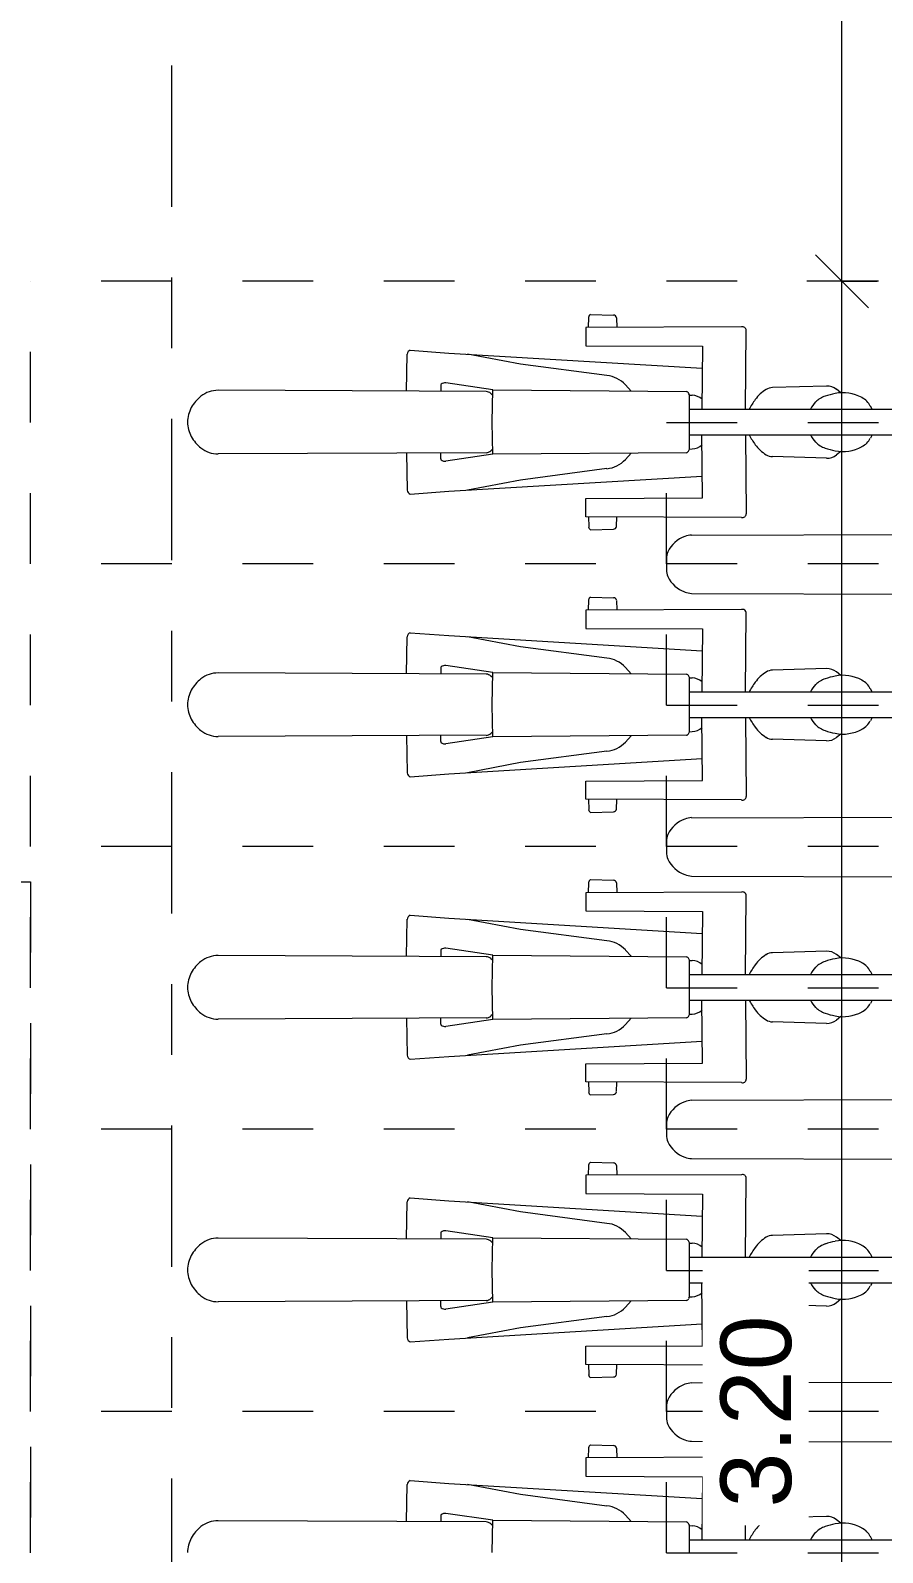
# Model space of a CAD drawing. Header units: metres. Extents: x -86 to 44, y -23 to 39.
# Drawn here: x 18.352 to 19.558, y -11.563 to -9.408 of the extents above; entities that cross this region are included whole.
import ezdxf

# ---------------------------------------------------------------- set-up
doc = ezdxf.new("R2010")
doc.units = ezdxf.units.M
doc.linetypes.add('_Rasterlinie_', pattern=[0.375, 0.2, -0.05, 0.075, -0.05])
doc.linetypes.add('_Verdeckte Linien_', pattern=[0.15, 0.1, -0.05])
for name, color, linetype, lineweight in [('A-____-____-DIMS', 7, 'Continuous', 5), ('A-____-____-DIMS-50', 7, 'Continuous', 5), ('A-DETL-GENF-HDLN', 7, '_Verdeckte Linien_', 9), ('A-DETL-GENF-OTLN', 7, 'Continuous', 9), ('C-PRKG-____-HDLN', 7, '_Verdeckte Linien_', 9), ('C-PRKG-____-OTLN', 7, 'Continuous', 9), ('S-GRID-____-OTLN', 7, 'Continuous', 5)]:
    doc.layers.add(name, color=color, linetype=linetype, lineweight=lineweight)
doc.styles.add('Arial_1', font='arial.ttf', dxfattribs={"height": 0.1})
doc.dimstyles.new('SUB_Rohbau_fein_7', dxfattribs={"dimscale": 0.3048, "dimtxt": 0.102026, "dimasz": 0.246063, "dimexe": 0.164042, "dimexo": 0.0625, "dimgap": 0.123031, "dimtad": 1, "dimrnd": 0.005, "dimzin": 0, "dimdsep": 46, "dimtxsty": 'Arial_1', "dimblk1": 'OBLIQUE', "dimblk2": 'OBLIQUE', "dimsah": 1, "dimcen": 0.09, "dimazin": 0, "dimtfac": 1, "dimtdec": 4, "dimtix": 1, "dimtmove": 0, "dimatfit": 3, "dimfxl": 0.164042, "dimfxlon": 1, "dimtvp": 1, "dimtfill": 1, "dimtolj": 1, "dimtzin": 0, "dimarcsym": 2})

# ---------------------------------------------------------------- blocks, each defined once
blk = doc.blocks.new('Fahrradstellplatz - Fahrradstellplatz-23763285--01_UG_OK_FFB_AF')
at = {"layer": 'C-PRKG-____-HDLN', "color": 253, "true_color": 0x999999}
for p, q in [((0, 4.1), (2.62, 4.1)), ((0, 2), (0, 4.1))]:
    blk.add_line(p, q, dxfattribs=at)
blk = doc.blocks.new('Fahrradstellplatz - Fahrradstellplatz-23803867--01_UG_OK_FFB_AF')
at = {"layer": 'A-DETL-GENF-HDLN', "color": 253, "true_color": 0x999999}
for p, q in [((0, 0), (0, 2)), ((0.4, 0), (0.4, 2)), ((0.4, 0), (0.4, 2)), ((0.8, 0), (0.8, 2)), ((0.8, 0), (0.8, 2)), ((1.2, 2), (1.6, 2)), ((1.2, 0), (1.2, 2)), ((1.2, 0), (1.2, 2)), ((1.6, 2), (2, 2)), ((1.6, 0), (1.6, 2)), ((1.6, 0), (1.6, 2)), ((2, 2), (2.4, 2)), ((2, 0), (2, 2)), ((2, 0), (2, 2)), ((2.4, 2), (2.8, 2)), ((2.4, 0), (2.4, 2)), ((2.4, 0), (2.4, 2)), ((2.8, 2), (3.2, 2)), ((2.8, 0), (2.8, 2)), ((2.8, 0), (2.8, 2)), ((3.2, 0), (3.2, 2)), ((0.4, 0), (0, 0)), ((1.2, 0), (0.8, 0)), ((1.6, 0), (1.2, 0)), ((0.8, 0), (0.4, 0))]:
    blk.add_line(p, q, dxfattribs=at)
at = {"layer": 'A-DETL-GENF-OTLN', "color": 253, "true_color": 0x999999}
for p, q in [((1.4439, 1.3551), (1.4456, 1.7345)), ((1.7573, 1.3551), (1.7556, 1.7345)), ((1.8439, 1.3551), (1.8456, 1.7345)), ((2.1573, 1.3551), (2.1556, 1.7345)), ((2.2439, 1.3551), (2.2456, 1.7345)), ((2.5573, 1.3551), (2.5556, 1.7345)), ((2.6439, 1.3551), (2.6456, 1.7345)), ((2.9573, 1.3551), (2.9556, 1.7345)), ((3.0439, 1.3551), (3.0456, 1.7345)), ((1.4444, 1.4679), (1.4969, 1.4669)), ((1.7568, 1.4679), (1.7043, 1.4669)), ((1.8444, 1.4679), (1.8969, 1.4669)), ((2.1568, 1.4679), (2.1043, 1.4669)), ((2.2444, 1.4679), (2.2969, 1.4669)), ((2.5568, 1.4679), (2.5043, 1.4669)), ((2.6444, 1.4679), (2.6969, 1.4669)), ((2.9568, 1.4679), (2.9043, 1.4669)), ((3.0444, 1.4679), (3.0969, 1.4669)), ((1.5025, 1.4626), (1.4984, 1.408)), ((1.6987, 1.4626), (1.7028, 1.408)), ((1.9025, 1.4626), (1.8984, 1.408)), ((2.0987, 1.4626), (2.1028, 1.408)), ((2.3025, 1.4626), (2.2984, 1.408)), ((2.4987, 1.4626), (2.5028, 1.408)), ((2.7025, 1.4626), (2.6984, 1.408)), ((2.8987, 1.4626), (2.9028, 1.408)), ((3.1025, 1.4626), (3.0984, 1.408)), ((1.4526, 1.4194), (1.4442, 1.4194)), ((1.4462, 1.3458), (1.456, 1.4123)), ((1.4984, 1.408), (1.4769, 1.0493)), ((1.7028, 1.408), (1.7243, 1.0493)), ((1.755, 1.3458), (1.7452, 1.4123)), ((1.7486, 1.4194), (1.757, 1.4194)), ((1.8526, 1.4194), (1.8442, 1.4194)), ((1.8462, 1.3458), (1.856, 1.4123)), ((1.8984, 1.408), (1.8769, 1.0493)), ((2.1028, 1.408), (2.1243, 1.0493)), ((2.155, 1.3458), (2.1452, 1.4123)), ((2.1486, 1.4194), (2.157, 1.4194)), ((2.2526, 1.4194), (2.2442, 1.4194)), ((2.2462, 1.3458), (2.256, 1.4123)), ((2.2984, 1.408), (2.2769, 1.0493)), ((2.5028, 1.408), (2.5243, 1.0493)), ((2.555, 1.3458), (2.5452, 1.4123)), ((2.5486, 1.4194), (2.557, 1.4194)), ((2.6526, 1.4194), (2.6442, 1.4194)), ((2.6462, 1.3458), (2.656, 1.4123)), ((2.6984, 1.408), (2.6769, 1.0493)), ((2.9028, 1.408), (2.9243, 1.0493)), ((2.955, 1.3458), (2.9452, 1.4123)), ((2.9486, 1.4194), (2.957, 1.4194)), ((3.0526, 1.4194), (3.0442, 1.4194)), ((3.0462, 1.3458), (3.056, 1.4123)), ((3.0984, 1.408), (3.0769, 1.0493)), ((1.4826, 1.3065), (1.4968, 1.3816)), ((1.7186, 1.3065), (1.7044, 1.3816)), ((1.8826, 1.3065), (1.8968, 1.3816)), ((2.1186, 1.3065), (2.1044, 1.3816)), ((2.2826, 1.3065), (2.2968, 1.3816)), ((2.5186, 1.3065), (2.5044, 1.3816)), ((2.6826, 1.3065), (2.6968, 1.3816)), ((2.9186, 1.3065), (2.9044, 1.3816)), ((3.0826, 1.3065), (3.0968, 1.3816)), ((1.4006, 1.3465), (1.4462, 1.3458)), ((1.4389, 1.3459), (1.4411, 1.3486)), ((1.4462, 1.3458), (1.4439, 1.0716)), ((1.755, 1.3458), (1.8006, 1.3465)), ((1.7573, 1.0716), (1.755, 1.3458)), ((1.7623, 1.3459), (1.76, 1.3486)), ((1.8006, 1.3465), (1.8462, 1.3458)), ((1.8389, 1.3459), (1.8411, 1.3486)), ((1.8462, 1.3458), (1.8439, 1.0716)), ((2.155, 1.3458), (2.2006, 1.3465)), ((2.1573, 1.0716), (2.155, 1.3458)), ((2.1623, 1.3459), (2.16, 1.3486)), ((2.2006, 1.3465), (2.2462, 1.3458)), ((2.2389, 1.3459), (2.2411, 1.3486)), ((2.2462, 1.3458), (2.2439, 1.0716)), ((2.555, 1.3458), (2.6006, 1.3465)), ((2.5573, 1.0716), (2.555, 1.3458)), ((2.5623, 1.3459), (2.56, 1.3486)), ((2.6006, 1.3465), (2.6462, 1.3458)), ((2.6389, 1.3459), (2.6411, 1.3486)), ((2.6462, 1.3458), (2.6439, 1.0716)), ((2.955, 1.3458), (3.0006, 1.3465)), ((2.9573, 1.0716), (2.955, 1.3458)), ((2.9623, 1.3459), (2.96, 1.3486)), ((3.0006, 1.3465), (3.0462, 1.3458)), ((3.0389, 1.3459), (3.0411, 1.3486)), ((3.0462, 1.3458), (3.0439, 1.0716)), ((1.4664, 1.1845), (1.4826, 1.3065)), ((1.7347, 1.1845), (1.7186, 1.3065)), ((1.8664, 1.1845), (1.8826, 1.3065)), ((2.1347, 1.1845), (2.1186, 1.3065)), ((2.2664, 1.1845), (2.2826, 1.3065)), ((2.5347, 1.1845), (2.5186, 1.3065)), ((2.6664, 1.1845), (2.6826, 1.3065)), ((2.9347, 1.1845), (2.9186, 1.3065)), ((3.0664, 1.1845), (3.0826, 1.3065)), ((1.5087, 1.2142), (1.5079, 1.049)), ((1.5345, 1.2142), (1.5087, 1.2142)), ((1.5354, 0.9937), (1.5345, 1.2142)), ((1.5345, 1.2102), (1.5489, 1.21)), ((1.553, 1.2074), (1.5521, 1.1747)), ((1.6482, 1.2074), (1.6491, 1.1747)), ((1.6666, 1.2102), (1.6523, 1.21)), ((1.6658, 0.9937), (1.6667, 1.2142)), ((1.6667, 1.2142), (1.6925, 1.2142)), ((1.6925, 1.2142), (1.6933, 1.049)), ((1.9087, 1.2142), (1.9079, 1.049)), ((1.9345, 1.2142), (1.9087, 1.2142)), ((1.9354, 0.9937), (1.9345, 1.2142)), ((1.9345, 1.2102), (1.9489, 1.21)), ((1.953, 1.2074), (1.9521, 1.1747)), ((2.0482, 1.2074), (2.0491, 1.1747)), ((2.0666, 1.2102), (2.0523, 1.21)), ((2.0658, 0.9937), (2.0667, 1.2142)), ((2.0667, 1.2142), (2.0925, 1.2142)), ((2.0925, 1.2142), (2.0933, 1.049)), ((2.3087, 1.2142), (2.3079, 1.049)), ((2.3345, 1.2142), (2.3087, 1.2142)), ((2.3354, 0.9937), (2.3345, 1.2142)), ((2.3345, 1.2102), (2.3489, 1.21)), ((2.353, 1.2074), (2.3521, 1.1747)), ((2.4482, 1.2074), (2.4491, 1.1747)), ((2.4666, 1.2102), (2.4523, 1.21)), ((2.4658, 0.9937), (2.4667, 1.2142)), ((2.4667, 1.2142), (2.4925, 1.2142)), ((2.4925, 1.2142), (2.4933, 1.049)), ((2.7087, 1.2142), (2.7079, 1.049)), ((2.7345, 1.2142), (2.7087, 1.2142)), ((2.7354, 0.9937), (2.7345, 1.2142)), ((2.7345, 1.2102), (2.7489, 1.21)), ((2.753, 1.2074), (2.7521, 1.1747)), ((2.8482, 1.2074), (2.8491, 1.1747)), ((2.8666, 1.2102), (2.8523, 1.21)), ((2.8658, 0.9937), (2.8667, 1.2142)), ((2.8667, 1.2142), (2.8925, 1.2142)), ((2.8925, 1.2142), (2.8933, 1.049)), ((3.1087, 1.2142), (3.1079, 1.049)), ((3.1345, 1.2142), (3.1087, 1.2142)), ((3.1354, 0.9937), (3.1345, 1.2142)), ((3.1345, 1.2102), (3.1489, 1.21)), ((3.153, 1.2074), (3.1521, 1.1747)), ((1.5483, 1.1705), (1.5347, 1.1702)), ((1.6529, 1.1705), (1.6665, 1.1702)), ((1.9483, 1.1705), (1.9347, 1.1702)), ((2.0529, 1.1705), (2.0665, 1.1702)), ((2.3483, 1.1705), (2.3347, 1.1702)), ((2.4529, 1.1705), (2.4665, 1.1702)), ((2.7483, 1.1705), (2.7347, 1.1702)), ((2.8529, 1.1705), (2.8665, 1.1702)), ((3.1483, 1.1705), (3.1347, 1.1702)), ((1.4445, 1.1498), (1.4534, 1.1579)), ((1.7567, 1.1498), (1.7478, 1.1579)), ((1.8445, 1.1498), (1.8534, 1.1579)), ((2.1567, 1.1498), (2.1478, 1.1579)), ((2.2445, 1.1498), (2.2534, 1.1579)), ((2.5567, 1.1498), (2.5478, 1.1579)), ((2.6445, 1.1498), (2.6534, 1.1579)), ((2.9567, 1.1498), (2.9478, 1.1579)), ((3.0445, 1.1498), (3.0534, 1.1579)), ((1.4006, 1.0674), (1.4391, 1.0675)), ((1.4187, 1.0675), (1.4187, 0.478)), ((1.4387, 1.0675), (1.4385, 1.0634)), ((1.4391, 1.0675), (1.4408, 1.0681)), ((1.7604, 1.0681), (1.7621, 1.0675)), ((1.7621, 1.0675), (1.8006, 1.0674)), ((1.7624, 1.0675), (1.7627, 1.0634)), ((1.7825, 1.0675), (1.7825, 0.478)), ((1.8006, 1.0674), (1.8391, 1.0675)), ((1.8187, 1.0675), (1.8187, 0.478)), ((1.8387, 1.0675), (1.8385, 1.0634)), ((1.8391, 1.0675), (1.8408, 1.0681)), ((2.1604, 1.0681), (2.1621, 1.0675)), ((2.1621, 1.0675), (2.2006, 1.0674)), ((2.1624, 1.0675), (2.1627, 1.0634)), ((2.1825, 1.0675), (2.1825, 0.478)), ((2.2006, 1.0674), (2.2391, 1.0675)), ((2.2187, 1.0675), (2.2187, 0.478)), ((2.2387, 1.0675), (2.2385, 1.0634)), ((2.2391, 1.0675), (2.2408, 1.0681)), ((2.5604, 1.0681), (2.5621, 1.0675)), ((2.5621, 1.0675), (2.6006, 1.0674)), ((2.5624, 1.0675), (2.5627, 1.0634)), ((2.5825, 1.0675), (2.5825, 0.478)), ((2.6006, 1.0674), (2.6391, 1.0675)), ((2.6187, 1.0675), (2.6187, 0.478)), ((2.6387, 1.0675), (2.6385, 1.0634)), ((2.6391, 1.0675), (2.6408, 1.0681)), ((2.9604, 1.0681), (2.9621, 1.0675)), ((2.9621, 1.0675), (3.0006, 1.0674)), ((2.9624, 1.0675), (2.9627, 1.0634)), ((2.9825, 1.0675), (2.9825, 0.478)), ((3.0006, 1.0674), (3.0391, 1.0675)), ((3.0187, 1.0675), (3.0187, 0.478)), ((3.0387, 1.0675), (3.0385, 1.0634)), ((3.0391, 1.0675), (3.0408, 1.0681)), ((1.5079, 1.049), (1.4187, 1.0497)), ((1.6933, 1.049), (1.7825, 1.0497)), ((1.9079, 1.049), (1.8187, 1.0497)), ((2.0933, 1.049), (2.1825, 1.0497)), ((2.3079, 1.049), (2.2187, 1.0497)), ((2.4933, 1.049), (2.5825, 1.0497)), ((2.7079, 1.049), (2.6187, 1.0497)), ((2.8933, 1.049), (2.9825, 1.0497)), ((3.1079, 1.049), (3.0187, 1.0497)), ((1.4187, 0.9883), (1.5305, 0.9872)), ((1.7825, 0.9883), (1.6707, 0.9872)), ((1.8187, 0.9883), (1.9305, 0.9872)), ((2.1825, 0.9883), (2.0707, 0.9872)), ((2.2187, 0.9883), (2.3305, 0.9872)), ((2.5825, 0.9883), (2.4707, 0.9872)), ((2.6187, 0.9883), (2.7305, 0.9872)), ((2.9825, 0.9883), (2.8707, 0.9872)), ((3.0187, 0.9883), (3.1305, 0.9872)), ((1.4517, 0.8735), (1.4495, 0.95)), ((1.7495, 0.8735), (1.7517, 0.95)), ((1.8517, 0.8735), (1.8495, 0.95)), ((2.1495, 0.8735), (2.1517, 0.95)), ((2.2517, 0.8735), (2.2495, 0.95)), ((2.5495, 0.8735), (2.5517, 0.95)), ((2.6517, 0.8735), (2.6495, 0.95)), ((2.9495, 0.8735), (2.9517, 0.95)), ((3.0517, 0.8735), (3.0495, 0.95)), ((1.4421, 0.8532), (1.447, 0.8592)), ((1.7591, 0.8532), (1.7542, 0.8592)), ((1.8421, 0.8532), (1.847, 0.8592)), ((2.1591, 0.8532), (2.1542, 0.8592)), ((2.2421, 0.8532), (2.247, 0.8592)), ((2.5591, 0.8532), (2.5542, 0.8592)), ((2.6421, 0.8532), (2.647, 0.8592)), ((2.9591, 0.8532), (2.9542, 0.8592)), ((3.0421, 0.8532), (3.047, 0.8592)), ((1.4187, 0.809), (1.4233, 0.8114)), ((1.7825, 0.809), (1.7779, 0.8114)), ((1.8187, 0.809), (1.8233, 0.8114)), ((2.1825, 0.809), (2.1779, 0.8114)), ((2.2187, 0.809), (2.2233, 0.8114)), ((2.5825, 0.809), (2.5779, 0.8114)), ((2.6187, 0.809), (2.6233, 0.8114)), ((2.9825, 0.809), (2.9779, 0.8114)), ((3.0187, 0.809), (3.0233, 0.8114)), ((0.1593, 0.0357), (0.1581, 0.4548)), ((0.2419, 0.0357), (0.2431, 0.4548)), ((0.5593, 0.0357), (0.5581, 0.4548)), ((0.6419, 0.0357), (0.6431, 0.4548)), ((0.9593, 0.0357), (0.9581, 0.4548)), ((1.0419, 0.0357), (1.0431, 0.4548)), ((1.3593, 0.0357), (1.3581, 0.4548)), ((1.4419, 0.0357), (1.4431, 0.4548)), ((0.1931, 0), (0.2006, 0)), ((0.2006, 0), (0.2081, 0)), ((0.9931, 0), (1.0006, 0)), ((1.0006, 0), (1.0081, 0)), ((1.3931, 0), (1.4006, 0)), ((1.4006, 0), (1.4081, 0)), ((0.5931, 0), (0.6006, 0)), ((0.6006, 0), (0.6081, 0))]:
    blk.add_line(p, q, dxfattribs=at)
for centre, radius, start, end in [((1.4004, 1.7348), 0.0429, 61.1766, 89.7973), ((1.3954, 1.7256), 0.0534, 38.4031, 61.1766), ((1.8058, 1.7256), 0.0534, 118.8234, 141.5969), ((1.8007, 1.7348), 0.0429, 90.2027, 118.8234), ((1.8004, 1.7348), 0.0429, 61.1766, 89.7973), ((1.7954, 1.7256), 0.0534, 38.4031, 61.1766), ((2.2058, 1.7256), 0.0534, 118.8234, 141.5969), ((2.2007, 1.7348), 0.0429, 90.2027, 118.8234), ((2.2004, 1.7348), 0.0429, 61.1766, 89.7973), ((2.1954, 1.7256), 0.0534, 38.4031, 61.1766), ((2.6058, 1.7256), 0.0534, 118.8234, 141.5969), ((2.6007, 1.7348), 0.0429, 90.2027, 118.8234), ((2.6004, 1.7348), 0.0429, 61.1766, 89.7973), ((2.5954, 1.7256), 0.0534, 38.4031, 61.1766), ((3.0058, 1.7256), 0.0534, 118.8234, 141.5969), ((3.0007, 1.7348), 0.0429, 90.2027, 118.8234), ((3.0004, 1.7348), 0.0429, 61.1766, 89.7973), ((2.9954, 1.7256), 0.0534, 38.4031, 61.1766), ((1.4068, 1.7346), 0.0388, 359.7429, 38.4031), ((1.7944, 1.7346), 0.0388, 141.5969, 180.2571), ((1.8068, 1.7346), 0.0388, 359.7429, 38.4031), ((2.1944, 1.7346), 0.0388, 141.5969, 180.2571), ((2.2068, 1.7346), 0.0388, 359.7429, 38.4031), ((2.5944, 1.7346), 0.0388, 141.5969, 180.2571), ((2.6068, 1.7346), 0.0388, 359.7429, 38.4031), ((2.9944, 1.7346), 0.0388, 141.5969, 180.2571), ((3.0068, 1.7346), 0.0388, 359.7429, 38.4031), ((1.4967, 1.4608), 0.00606, 16.7999, 88.9063), ((1.7045, 1.4608), 0.00606, 91.0937, 163.2001), ((1.8967, 1.4608), 0.00606, 16.7999, 88.9063), ((2.1045, 1.4608), 0.00606, 91.0937, 163.2001), ((2.2967, 1.4608), 0.00606, 16.7999, 88.9063), ((2.5045, 1.4608), 0.00606, 91.0937, 163.2001), ((2.6967, 1.4608), 0.00606, 16.7999, 88.9063), ((2.9045, 1.4608), 0.00606, 91.0937, 163.2001), ((3.0967, 1.4608), 0.00606, 16.7999, 88.9063), ((1.4526, 1.4174), 0.00199, 40.4805, 90.7837), ((1.448, 1.4134), 0.00806, 351.6319, 40.4805), ((1.7532, 1.4134), 0.00806, 139.5195, 188.3681), ((1.7486, 1.4174), 0.00199, 89.2163, 139.5195), ((1.8526, 1.4174), 0.00199, 40.4805, 90.7837), ((1.848, 1.4134), 0.00806, 351.6319, 40.4805), ((2.1532, 1.4134), 0.00806, 139.5195, 188.3681), ((2.1486, 1.4174), 0.00199, 89.2163, 139.5195), ((2.2526, 1.4174), 0.00199, 40.4805, 90.7837), ((2.248, 1.4134), 0.00806, 351.6319, 40.4805), ((2.5532, 1.4134), 0.00806, 139.5195, 188.3681), ((2.5486, 1.4174), 0.00199, 89.2163, 139.5195), ((2.6526, 1.4174), 0.00199, 40.4805, 90.7837), ((2.648, 1.4134), 0.00806, 351.6319, 40.4805), ((2.9532, 1.4134), 0.00806, 139.5195, 188.3681), ((2.9486, 1.4174), 0.00199, 89.2163, 139.5195), ((3.0526, 1.4174), 0.00199, 40.4805, 90.7837), ((3.048, 1.4134), 0.00806, 351.6319, 40.4805), ((1.4323, 1.3562), 0.0117, 319.6093, 354.8866), ((1.7689, 1.3562), 0.0117, 185.1134, 220.3907), ((1.8323, 1.3562), 0.0117, 319.6093, 354.8866), ((2.1689, 1.3562), 0.0117, 185.1134, 220.3907), ((2.2323, 1.3562), 0.0117, 319.6093, 354.8866), ((2.5689, 1.3562), 0.0117, 185.1134, 220.3907), ((2.6323, 1.3562), 0.0117, 319.6093, 354.8866), ((2.9689, 1.3562), 0.0117, 185.1134, 220.3907), ((3.0323, 1.3562), 0.0117, 319.6093, 354.8866), ((1.5488, 1.2054), 0.00464, 25.5141, 89.5308), ((1.6524, 1.2054), 0.00464, 90.4692, 154.4859), ((1.9488, 1.2054), 0.00464, 25.5141, 89.5308), ((2.0524, 1.2054), 0.00464, 90.4692, 154.4859), ((2.3488, 1.2054), 0.00464, 25.5141, 89.5308), ((2.4524, 1.2054), 0.00464, 90.4692, 154.4859), ((2.7488, 1.2054), 0.00464, 25.5141, 89.5308), ((2.8524, 1.2054), 0.00464, 90.4692, 154.4859), ((3.1488, 1.2054), 0.00464, 25.5141, 89.5308), ((1.4254, 1.1882), 0.0413, 312.7557, 354.7793), ((1.5477, 1.1749), 0.00438, 278.4939, 358.3256), ((1.6535, 1.1749), 0.00438, 181.6744, 261.5061), ((1.7758, 1.1882), 0.0413, 185.2207, 227.2443), ((1.8254, 1.1882), 0.0413, 312.7557, 354.7793), ((1.9477, 1.1749), 0.00438, 278.4939, 358.3256), ((2.0535, 1.1749), 0.00438, 181.6744, 261.5061), ((2.1758, 1.1882), 0.0413, 185.2207, 227.2443), ((2.2254, 1.1882), 0.0413, 312.7557, 354.7793), ((2.3477, 1.1749), 0.00438, 278.4939, 358.3256), ((2.4535, 1.1749), 0.00438, 181.6744, 261.5061), ((2.5758, 1.1882), 0.0413, 185.2207, 227.2443), ((2.6254, 1.1882), 0.0413, 312.7557, 354.7793), ((2.7477, 1.1749), 0.00438, 278.4939, 358.3256), ((2.8535, 1.1749), 0.00438, 181.6744, 261.5061), ((2.9758, 1.1882), 0.0413, 185.2207, 227.2443), ((3.0254, 1.1882), 0.0413, 312.7557, 354.7793), ((3.1477, 1.1749), 0.00438, 278.4939, 358.3256), ((1.4158, 1.0646), 0.0228, 318.7676, 356.9501), ((1.4392, 1.0727), 0.00483, 289.8743, 346.7404), ((1.762, 1.0727), 0.00483, 193.2596, 250.1257), ((1.7854, 1.0646), 0.0228, 183.0499, 221.2324), ((1.8158, 1.0646), 0.0228, 318.7676, 356.9501), ((1.8392, 1.0727), 0.00483, 289.8743, 346.7404), ((2.162, 1.0727), 0.00483, 193.2596, 250.1257), ((2.1854, 1.0646), 0.0228, 183.0499, 221.2324), ((2.2158, 1.0646), 0.0228, 318.7676, 356.9501), ((2.2392, 1.0727), 0.00483, 289.8743, 346.7404), ((2.562, 1.0727), 0.00483, 193.2596, 250.1257), ((2.5854, 1.0646), 0.0228, 183.0499, 221.2324), ((2.6158, 1.0646), 0.0228, 318.7676, 356.9501), ((2.6392, 1.0727), 0.00483, 289.8743, 346.7404), ((2.962, 1.0727), 0.00483, 193.2596, 250.1257), ((2.9854, 1.0646), 0.0228, 183.0499, 221.2324), ((3.0158, 1.0646), 0.0228, 318.7676, 356.9501), ((3.0392, 1.0727), 0.00483, 289.8743, 346.7404), ((1.5305, 0.9923), 0.00508, 269.4468, 15.7821), ((1.6706, 0.9923), 0.00508, 164.2179, 270.5532), ((1.9305, 0.9923), 0.00508, 269.4468, 15.7821), ((2.0706, 0.9923), 0.00508, 164.2179, 270.5532), ((2.3305, 0.9923), 0.00508, 269.4468, 15.7821), ((2.4706, 0.9923), 0.00508, 164.2179, 270.5532), ((2.7305, 0.9923), 0.00508, 269.4468, 15.7821), ((2.8706, 0.9923), 0.00508, 164.2179, 270.5532), ((3.1305, 0.9923), 0.00508, 269.4468, 15.7821), ((1.3724, 0.893), 0.1011, 53.4981, 62.7387), ((1.3984, 0.9281), 0.0574, 32.4932, 53.4981), ((1.8028, 0.9281), 0.0574, 126.5019, 147.5068), ((1.8288, 0.893), 0.1011, 117.2613, 126.5019), ((1.7724, 0.893), 0.1011, 53.4981, 62.7387), ((1.7984, 0.9281), 0.0574, 32.4932, 53.4981), ((2.2028, 0.9281), 0.0574, 126.5019, 147.5068), ((2.2288, 0.893), 0.1011, 117.2613, 126.5019), ((2.1724, 0.893), 0.1011, 53.4981, 62.7387), ((2.1984, 0.9281), 0.0574, 32.4932, 53.4981), ((2.6028, 0.9281), 0.0574, 126.5019, 147.5068), ((2.6288, 0.893), 0.1011, 117.2613, 126.5019), ((2.5724, 0.893), 0.1011, 53.4981, 62.7387), ((2.5984, 0.9281), 0.0574, 32.4932, 53.4981), ((3.0028, 0.9281), 0.0574, 126.5019, 147.5068), ((3.0288, 0.893), 0.1011, 117.2613, 126.5019), ((2.9724, 0.893), 0.1011, 53.4981, 62.7387), ((2.9984, 0.9281), 0.0574, 32.4932, 53.4981), ((1.4319, 0.9495), 0.0176, 1.6619, 32.4932), ((1.7693, 0.9495), 0.0176, 147.5068, 178.3381), ((1.8319, 0.9495), 0.0176, 1.6619, 32.4932), ((2.1693, 0.9495), 0.0176, 147.5068, 178.3381), ((2.2319, 0.9495), 0.0176, 1.6619, 32.4932), ((2.5693, 0.9495), 0.0176, 147.5068, 178.3381), ((2.6319, 0.9495), 0.0176, 1.6619, 32.4932), ((2.9693, 0.9495), 0.0176, 147.5068, 178.3381), ((3.0319, 0.9495), 0.0176, 1.6619, 32.4932), ((1.4051, 0.8658), 0.0333, 43.6761, 65.8489), ((1.4026, 0.8634), 0.0367, 18.8121, 43.6761), ((1.7986, 0.8634), 0.0367, 136.3239, 161.1879), ((1.7961, 0.8658), 0.0333, 114.1511, 136.3239), ((1.8051, 0.8658), 0.0333, 43.6761, 65.8489), ((1.8026, 0.8634), 0.0367, 18.8121, 43.6761), ((2.1986, 0.8634), 0.0367, 136.3239, 161.1879), ((2.1961, 0.8658), 0.0333, 114.1511, 136.3239), ((2.2051, 0.8658), 0.0333, 43.6761, 65.8489), ((2.2026, 0.8634), 0.0367, 18.8121, 43.6761), ((2.5986, 0.8634), 0.0367, 136.3239, 161.1879), ((2.5961, 0.8658), 0.0333, 114.1511, 136.3239), ((2.6051, 0.8658), 0.0333, 43.6761, 65.8489), ((2.6026, 0.8634), 0.0367, 18.8121, 43.6761), ((2.9986, 0.8634), 0.0367, 136.3239, 161.1879), ((2.9961, 0.8658), 0.0333, 114.1511, 136.3239), ((3.0051, 0.8658), 0.0333, 43.6761, 65.8489), ((3.0026, 0.8634), 0.0367, 18.8121, 43.6761), ((1.3302, 0.8388), 0.1131, 11.4914, 18.8121), ((1.43, 0.8728), 0.0217, 321.3143, 1.7839), ((1.7712, 0.8728), 0.0217, 178.2161, 218.6857), ((1.871, 0.8388), 0.1131, 161.1879, 168.5086), ((1.7302, 0.8388), 0.1131, 11.4914, 18.8121), ((1.83, 0.8728), 0.0217, 321.3143, 1.7839), ((2.1712, 0.8728), 0.0217, 178.2161, 218.6857), ((2.271, 0.8388), 0.1131, 161.1879, 168.5086), ((2.1302, 0.8388), 0.1131, 11.4914, 18.8121), ((2.23, 0.8728), 0.0217, 321.3143, 1.7839), ((2.5712, 0.8728), 0.0217, 178.2161, 218.6857), ((2.671, 0.8388), 0.1131, 161.1879, 168.5086), ((2.5302, 0.8388), 0.1131, 11.4914, 18.8121), ((2.63, 0.8728), 0.0217, 321.3143, 1.7839), ((2.9712, 0.8728), 0.0217, 178.2161, 218.6857), ((3.071, 0.8388), 0.1131, 161.1879, 168.5086), ((2.9302, 0.8388), 0.1131, 11.4914, 18.8121), ((3.03, 0.8728), 0.0217, 321.3143, 1.7839), ((1.3861, 0.8501), 0.0561, 331.2706, 11.4914), ((1.8151, 0.8501), 0.0561, 168.5086, 208.7294), ((1.7861, 0.8501), 0.0561, 331.2706, 11.4914), ((2.2151, 0.8501), 0.0561, 168.5086, 208.7294), ((2.1861, 0.8501), 0.0561, 331.2706, 11.4914), ((2.6151, 0.8501), 0.0561, 168.5086, 208.7294), ((2.5861, 0.8501), 0.0561, 331.2706, 11.4914), ((3.0151, 0.8501), 0.0561, 168.5086, 208.7294), ((2.9861, 0.8501), 0.0561, 331.2706, 11.4914), ((1.4097, 0.8372), 0.0291, 297.6438, 331.2706), ((1.7914, 0.8372), 0.0291, 208.7294, 242.3562), ((1.8097, 0.8372), 0.0291, 297.6438, 331.2706), ((2.1914, 0.8372), 0.0291, 208.7294, 242.3562), ((2.2097, 0.8372), 0.0291, 297.6438, 331.2706), ((2.5914, 0.8372), 0.0291, 208.7294, 242.3562), ((2.6097, 0.8372), 0.0291, 297.6438, 331.2706), ((2.9914, 0.8372), 0.0291, 208.7294, 242.3562), ((3.0097, 0.8372), 0.0291, 297.6438, 331.2706), ((0.1997, 0.0394), 0.0406, 185.2642, 198.9471), ((0.2003, 0.0396), 0.0412, 198.9471, 245.2958), ((0.2009, 0.0396), 0.0412, 294.7042, 341.0529), ((0.2015, 0.0394), 0.0406, 341.0529, 354.7358), ((0.5997, 0.0394), 0.0406, 185.2642, 198.9471), ((0.6003, 0.0396), 0.0412, 198.9471, 245.2958), ((0.6009, 0.0396), 0.0412, 294.7042, 341.0529), ((0.6015, 0.0394), 0.0406, 341.0529, 354.7358), ((0.9997, 0.0394), 0.0406, 185.2642, 198.9471), ((1.0003, 0.0396), 0.0412, 198.9471, 245.2958), ((1.0009, 0.0396), 0.0412, 294.7042, 341.0529), ((1.0015, 0.0394), 0.0406, 341.0529, 354.7358), ((1.3997, 0.0394), 0.0406, 185.2642, 198.9471), ((1.4003, 0.0396), 0.0412, 198.9471, 245.2958), ((1.4009, 0.0396), 0.0412, 294.7042, 341.0529), ((1.4015, 0.0394), 0.0406, 341.0529, 354.7358), ((0.1931, 0.024), 0.024, 245.2958, 269.9884), ((0.2081, 0.024), 0.024, 270.0116, 294.7042), ((0.5931, 0.024), 0.024, 245.2958, 269.9884), ((0.6081, 0.024), 0.024, 270.0116, 294.7042), ((0.9931, 0.024), 0.024, 245.2958, 269.9884), ((1.0081, 0.024), 0.024, 270.0116, 294.7042), ((1.3931, 0.024), 0.024, 245.2958, 269.9884), ((1.4081, 0.024), 0.024, 270.0116, 294.7042)]:
    blk.add_arc(centre, radius, start, end, dxfattribs=at)
blk = doc.blocks.new('DIMBLOCK1247--01_UG_OK_FFB_AF')
at = {"layer": 'A-____-____-DIMS-50'}
for p, q in [((19.5005, -9.7634), (19.463, -9.7259)), ((19.5005, -9.7634), (19.4505, -9.7634)), ((19.5005, -12.9634), (19.5005, -9.7634)), ((19.5005, -9.7634), (19.538, -9.8009)), ((19.5005, -9.7634), (19.5505, -9.7634)), ((19.5005, -12.9634), (19.463, -12.9259)), ((19.5005, -12.9634), (19.4505, -12.9634)), ((19.5005, -12.9634), (19.538, -13.0009)), ((19.5005, -12.9634), (19.5505, -12.9634))]:
    blk.add_line(p, q, dxfattribs=at)
at = {"layer": 'A-____-____-DIMS-50', "color": 0, "insert": (19.3285, -11.4991), "char_height": 0.1, "width": 0.325653, "attachment_point": 1, "rotation": 90, "line_spacing_factor": 0.941778, "style": 'Arial_1', "bg_fill": 3, "box_fill_scale": 1.25, "bg_fill_color": 256, "bg_fill_true_color": 13158600, "bg_fill_transparency": 0}
blk.add_mtext('3.20', dxfattribs=at)
blk = doc.blocks.new('_Oblique')
at = {"color": 0, "linetype": 'ByBlock', "lineweight": -2}
blk.add_line((-0.5, -0.5), (0.5, 0.5), dxfattribs=at)
blk = doc.blocks.new('DIMBLOCK1248--01_UG_OK_FFB_AF')
at = {"layer": 'A-____-____-DIMS-50'}
for p, q in [((19.5005, -8.5034), (19.463, -8.4659)), ((19.5005, -8.5034), (19.4505, -8.5034)), ((19.5005, -9.7634), (19.5005, -8.5034)), ((19.5005, -8.5034), (19.538, -8.5409)), ((19.5005, -8.5034), (19.5505, -8.5034)), ((19.5005, -9.7634), (19.463, -9.7259)), ((19.5005, -9.7634), (19.4505, -9.7634)), ((19.5005, -9.7634), (19.538, -9.8009)), ((19.5005, -9.7634), (19.5505, -9.7634))]:
    blk.add_line(p, q, dxfattribs=at)
at = {"layer": 'A-____-____-DIMS-50', "color": 0, "insert": (19.3285, -9.2691), "char_height": 0.1, "width": 0.325653, "attachment_point": 1, "rotation": 90, "line_spacing_factor": 0.941778, "style": 'Arial_1', "bg_fill": 3, "box_fill_scale": 1.25, "bg_fill_color": 256, "bg_fill_true_color": 13158600, "bg_fill_transparency": 0}
blk.add_mtext('1.26', dxfattribs=at)

msp = doc.modelspace()

# ---------------------------------------------------------------- linework, layer by layer
at = {"layer": 'S-GRID-____-OTLN', "color": 8, "linetype": '_Rasterlinie_', "true_color": 0x808080}
msp.add_line((18.552, -20.6582), (18.552, -5.3534), dxfattribs=at)

# ---------------------------------------------------------------- block references
at = {"layer": 'C-PRKG-____-OTLN', "color": 253, "true_color": 0x999999}
for name, p, rotation in [('Fahrradstellplatz - Fahrradstellplatz-23803867--01_UG_OK_FFB_AF', (20.352, -12.9634), 89.99999999999933), ('Fahrradstellplatz - Fahrradstellplatz-23803867--01_UG_OK_FFB_AF', (19.252, -9.9634), 269.9999999999987), ('Fahrradstellplatz - Fahrradstellplatz-23763285--01_UG_OK_FFB_AF', (14.252, -10.6134), 269.9999999999997)]:
    msp.add_blockref(name, p, dxfattribs=dict(at, rotation=rotation))

# ---------------------------------------------------------------- next in the draw order: dimensions: what is measured, and where the dimension line sits
at = {"layer": 'A-____-____-DIMS'}
dim = msp.add_linear_dim(base=(19.5005, -9.7634), p1=(19.4505, -12.9634), p2=(19.4505, -9.7634), angle=90, dimstyle='SUB_Rohbau_fein_7', override={"dimpost": '<>', "dimfxl": 3.2}, dxfattribs=at)
dim.commit()
dim.dimension.update_dxf_attribs({"geometry": 'DIMBLOCK1247--01_UG_OK_FFB_AF', "text_midpoint": (19.4119, -11.3634)})

# ---------------------------------------------------------------- next in the draw order: dimensions: what is measured, and where the dimension line sits
dim = msp.add_linear_dim(base=(19.5005, -8.5034), p1=(19.4505, -9.7634), p2=(19.4505, -8.5034), angle=90, dimstyle='SUB_Rohbau_fein_7', override={"dimpost": '<>', "dimfxl": 1.26}, dxfattribs=at)
dim.commit()
dim.dimension.update_dxf_attribs({"geometry": 'DIMBLOCK1248--01_UG_OK_FFB_AF', "text_midpoint": (19.412, -9.1334)})

doc.saveas('drawing.dxf')
